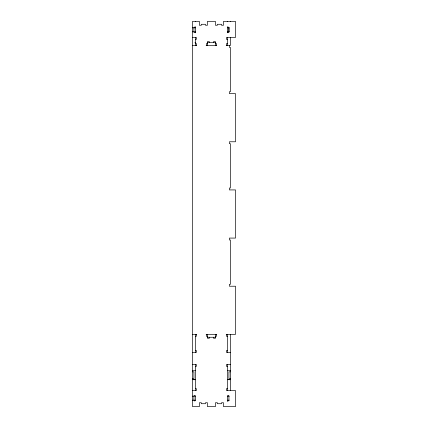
<?xml version="1.0" encoding="UTF-8"?>
<svg xmlns="http://www.w3.org/2000/svg" width="428" height="428" viewBox="0 0 428 428"><rect width="100%" height="100%" fill="white"/><g stroke="black" fill="none" stroke-linecap="round" stroke-linejoin="round"><path stroke-width="0.64" d="M192.488 27.82L195.377 27.82M227.509 27.82L229.242 27.82M192.488 31.833L195.377 31.833A0.722 0.722 0 0 1 194.665 32.555A0.722 0.722 0 0 1 193.943 31.833L193.943 27.702A0.551 0.551 0 0 1 194.109 27.312L194.269 27.189A0.84 0.84 0 0 1 195.114 27.226L195.221 27.312A0.551 0.551 0 0 1 195.387 27.702M229.242 31.833L227.509 31.833A0.722 0.722 0 0 0 228.21 32.555A0.722 0.722 0 0 0 228.932 31.833L228.932 27.702A0.551 0.551 0 0 0 228.766 27.312L228.659 27.226A0.84 0.84 0 0 0 227.819 27.199L227.653 27.312A0.551 0.551 0 0 0 227.482 27.702M192.488 37.45L196.35 37.45L196.35 39.376L195.387 39.376M227.487 39.376L226.524 39.376L226.524 37.45L235.512 37.45L235.512 21.4L223.475 21.4L223.475 25.252L221.549 25.252L221.549 24.289L217.376 24.289L217.376 25.252L215.45 25.252L215.45 21.4L207.425 21.4L207.425 25.252L205.499 25.252L205.499 24.289L201.326 24.289L201.326 25.252L199.4 25.252L199.4 21.4L192.488 21.4L192.498 406.6L199.4 406.6L199.4 402.748L201.326 402.748L201.326 403.711L205.499 403.711L205.499 402.748L207.425 402.748L207.425 406.6L215.45 406.6L215.45 402.748L217.376 402.748L217.376 403.711L221.549 403.711L221.549 402.748L223.475 402.748L223.475 406.6L235.512 406.6L235.512 390.55L226.524 390.55L226.524 388.624L227.487 388.624M194.927 42.586L195.382 42.586M207.43 42.586L215.455 42.586M195.387 43.549L196.35 43.549L196.35 45.475M207.43 43.549L206.467 43.549L206.467 45.475M215.455 43.549L216.418 43.549L216.418 45.475M227.487 43.549L226.524 43.549L226.524 45.475M192.488 45.475L196.655 45.475M206.146 45.475L216.739 45.475M226.23 45.475L230.398 45.475L230.398 37.45M192.498 334.375L196.655 334.375M206.146 334.375L216.739 334.375M226.23 334.375L235.512 334.375L235.512 286.225L229.424 286.225L229.424 284.299L230.387 284.299L230.387 240.001L229.424 240.001L229.424 238.075L235.512 238.075L235.512 189.925L229.424 189.925L229.424 187.999L230.387 187.999L230.387 143.701L229.424 143.701L229.424 141.775L235.512 141.775L235.512 93.625L229.424 93.625L229.424 91.699L230.387 91.699L230.387 47.401L229.424 47.401L229.424 45.475M195.387 336.301L196.35 336.301L196.35 334.375M207.43 336.301L206.467 336.301L206.467 334.375M215.455 336.301L216.418 336.301L216.418 334.375M227.487 336.301L226.524 336.301L226.524 334.375M207.43 337.264L215.455 337.264M195.387 350.505L196.35 350.505L196.35 352.431L192.498 352.431M227.487 350.505L226.524 350.505L226.524 352.431L230.387 352.431M192.498 364.469L196.35 364.469L196.35 366.395L195.387 366.395M230.387 364.469L226.524 364.469L226.524 366.395L227.487 366.395M192.498 370.707L195.387 370.744M227.498 370.744L230.387 370.707M192.498 371.846L193.943 371.846L193.943 378.587L192.498 378.587M230.387 371.846L228.943 371.846L228.943 378.587L230.387 378.587M195.387 388.624L196.35 388.624L196.35 390.55L192.498 390.55M192.498 396.168L195.387 396.168L195.387 400.298A0.551 0.551 0 0 1 195.221 400.688L195.114 400.774A0.84 0.84 0 0 1 194.275 400.806L194.157 400.731A0.551 0.551 0 0 1 193.938 400.298L193.943 396.168A0.722 0.722 0 0 1 194.665 395.445A0.722 0.722 0 0 1 195.387 396.168M227.498 401.464L227.487 396.168L229.231 396.168M192.498 400.18L195.387 400.18M227.498 400.18L229.231 400.18M230.398 21.4L230.398 21.684M230.387 334.375L230.387 390.55M228.953 27.82L228.953 31.833M227.509 21.4L227.509 21.684M227.509 26.739L227.509 32.795M227.509 37.45L227.493 45.475M227.493 334.375L227.498 352.431M227.498 364.469L227.498 390.55M215.455 45.475L215.455 41.623L213.529 41.623L213.529 42.586M215.455 334.375L215.455 338.227L213.529 338.227L213.529 337.264M209.356 42.586L209.356 41.623L207.43 41.623L207.43 45.475M209.356 337.264L209.356 338.227L207.43 338.227L207.43 334.375M195.377 21.4L195.377 21.684M195.377 26.739L195.377 32.795M195.377 37.45L195.393 45.475M195.387 334.375L195.387 352.431M195.387 364.469L195.387 390.55M227.487 396.168A0.722 0.722 0 0 1 228.21 395.445A0.722 0.722 0 0 1 228.932 396.168L228.932 400.298A0.551 0.551 0 0 1 228.766 400.688L228.659 400.774A0.84 0.84 0 0 1 227.819 400.806L227.653 400.688A0.551 0.551 0 0 1 227.482 400.298M195.387 379.684L192.498 379.684L195.387 379.727M230.387 379.684L227.498 379.684L230.387 379.727"/></g></svg>
